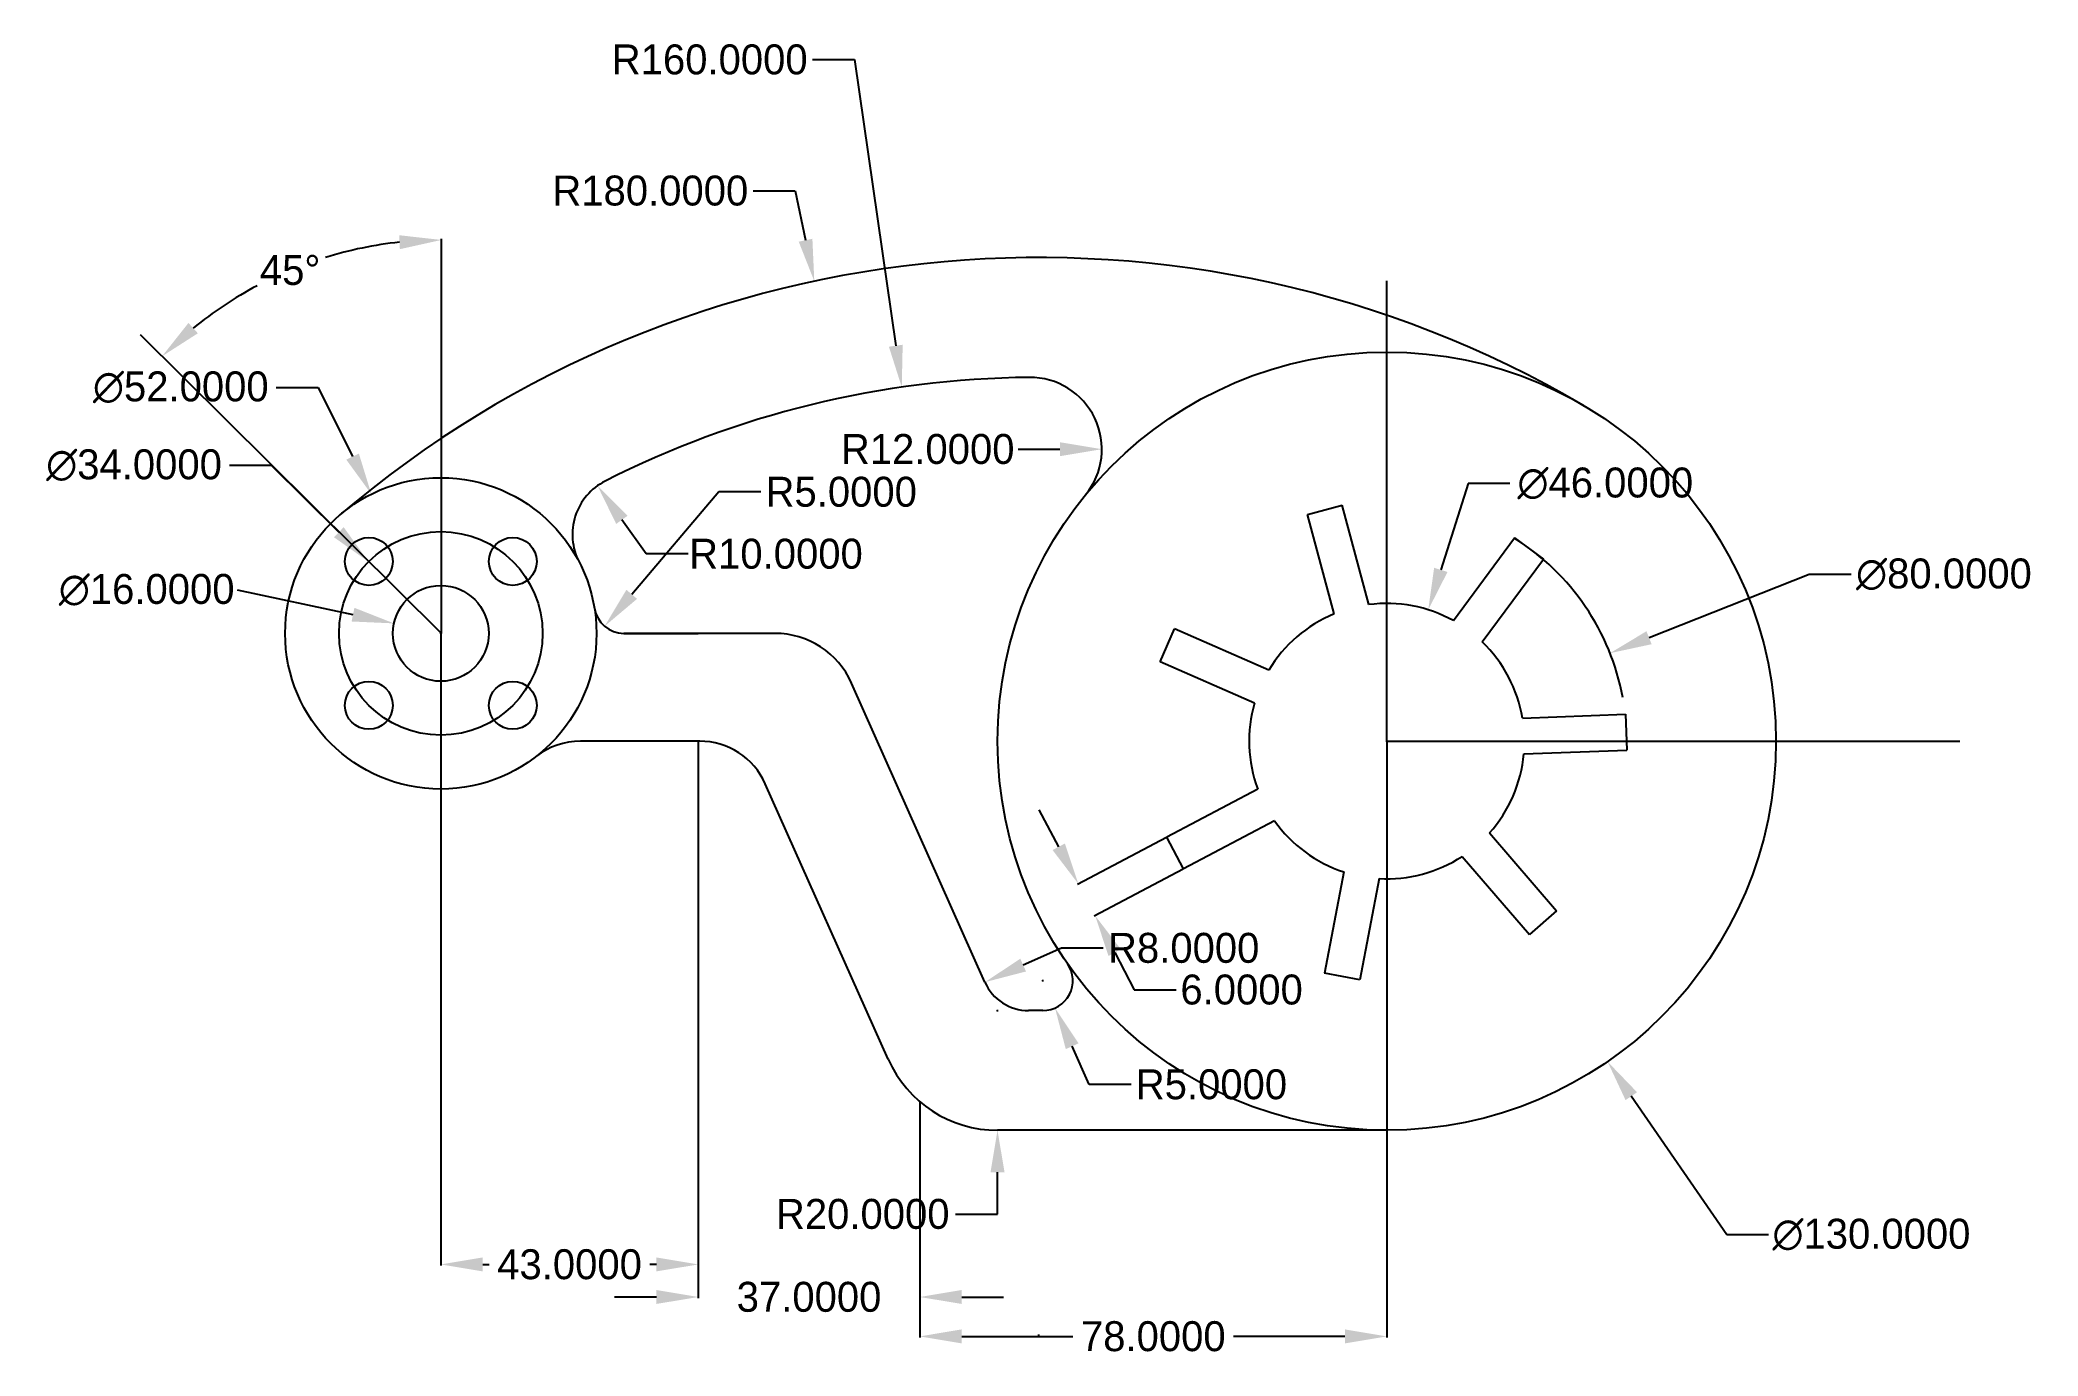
# Model space of a CAD drawing. Header units: inches. Extents: x -125 to 209, y -3 to 217.
import ezdxf

# ---------------------------------------------------------------- set-up
doc = ezdxf.new("R2010")
doc.units = ezdxf.units.IN
doc.header["$MEASUREMENT"] = 0
doc.dimstyles.get("Standard").update_dxf_attribs({"dimtxt": 5, "dimasz": 7, "dimexe": 0.18, "dimexo": 0.0625, "dimgap": 0.09, "dimtad": 0, "dimtih": 1, "dimtoh": 1, "dimdec": 4, "dimzin": 0, "dimdsep": 46, "dimtxsty": 'Standard', "dimcen": 0.09, "dimclrt": 4, "dimadec": 0, "dimazin": 0, "dimtfac": 1, "dimtdec": 4, "dimtofl": 0, "dimtmove": 0, "dimatfit": 3, "dimfxl": 1, "dimtolj": 1, "dimtzin": 0, "dimarcsym": 0})

# ---------------------------------------------------------------- blocks, each defined once
blk = doc.blocks.new('*D4')
at = {"color": 0, "lineweight": -2}
for p, q in [((-58, 118.03), (-58, 12.41)), ((-15, 99.94), (-15, 12.41)), ((-51, 12.59), (-49.92, 12.59)), ((-22, 12.59), (-23.08, 12.59))]:
    blk.add_line(p, q, dxfattribs=at)
at = {"color": 0}
for points in [[(-51, 13.76), (-51, 11.43), (-58, 12.59)], [(-22, 13.76), (-22, 11.43), (-15, 12.59)]]:
    blk.add_solid(points, dxfattribs=at)
at = {"layer": 'Defpoints', "color": 0}
for p in [(-58, 118.09), (-15, 100), (-15, 12.59)]:
    blk.add_point(p, dxfattribs=at)
at = {"color": 4, "insert": (-36.5, 12.59), "char_height": 5, "attachment_point": 5}
blk.add_mtext('\\A1;43.0000', dxfattribs=at)
blk = doc.blocks.new('*D5')
at = {"color": 0, "lineweight": -2}
for p, q in [((-15, 99.88), (-15, 6.97)), ((22, 39.72), (22, 6.97)), ((-22, 7.15), (-29, 7.15)), ((29, 7.15), (36, 7.15))]:
    blk.add_line(p, q, dxfattribs=at)
at = {"color": 0}
for points in [[(-22, 8.32), (-22, 5.99), (-15, 7.15)], [(29, 8.32), (29, 5.99), (22, 7.15)]]:
    blk.add_solid(points, dxfattribs=at)
at = {"layer": 'Defpoints', "color": 0}
for p in [(-15, 99.94), (22, 39.79), (22, 7.15)]:
    blk.add_point(p, dxfattribs=at)
at = {"color": 4, "insert": (3.5, 7.15), "char_height": 5, "attachment_point": 5}
blk.add_mtext('\\A1;37.0000', dxfattribs=at)
blk = doc.blocks.new('*D6')
at = {"color": 0, "lineweight": -2}
for p, q in [((22, 39.66), (22, 0.39)), ((100, 34.94), (100, 0.39)), ((29, 0.57), (47.58, 0.57)), ((93, 0.57), (74.42, 0.57))]:
    blk.add_line(p, q, dxfattribs=at)
at = {"color": 0}
for points in [[(29, 1.74), (29, -0.6), (22, 0.57)], [(93, 1.74), (93, -0.6), (100, 0.57)]]:
    blk.add_solid(points, dxfattribs=at)
at = {"layer": 'Defpoints', "color": 0}
for p in [(22, 39.72), (100, 35), (100, 0.57)]:
    blk.add_point(p, dxfattribs=at)
at = {"color": 4, "insert": (61, 0.57), "char_height": 5, "attachment_point": 5}
blk.add_mtext('\\A1;78.0000', dxfattribs=at)
blk = doc.blocks.new('*D7')
at = {"color": 0, "lineweight": -2}
for p, q in [((42.55, 59.91), (42.55, 60.09)), ((42.46, 60), (42.64, 60)), ((50.29, 42.65), (47.44, 49.04)), ((57.29, 42.65), (50.29, 42.65))]:
    blk.add_line(p, q, dxfattribs=at)
at = {"color": 0}
blk.add_solid([(48.51, 49.52), (46.38, 48.56), (44.59, 55.43)], dxfattribs=at)
at = {"layer": 'Defpoints', "color": 0}
for p in [(42.55, 60), (44.59, 55.43)]:
    blk.add_point(p, dxfattribs=at)
at = {"color": 4, "insert": (70.71, 42.65), "char_height": 5, "attachment_point": 5}
blk.add_mtext('\\A1;R5.0000', dxfattribs=at)
blk = doc.blocks.new('*D8')
at = {"color": 0, "lineweight": -2}
for p, q in [((45.65, 65.44), (39.26, 62.59)), ((52.65, 65.44), (45.65, 65.44))]:
    blk.add_line(p, q, dxfattribs=at)
at = {"color": 0}
blk.add_solid([(38.79, 63.66), (39.74, 61.53), (32.87, 59.74)], dxfattribs=at)
at = {"layer": 'Defpoints', "color": 0}
for p in [(40.17, 63), (32.87, 59.74)]:
    blk.add_point(p, dxfattribs=at)
at = {"color": 4, "insert": (66.08, 65.44), "char_height": 5, "attachment_point": 5}
blk.add_mtext('\\A1;R8.0000', dxfattribs=at)
blk = doc.blocks.new('*D9')
at = {"color": 0, "lineweight": -2}
for p, q in [((34.89, 55), (35.07, 55)), ((34.98, 54.91), (34.98, 55.09)), ((34.98, 21), (34.98, 28)), ((27.98, 21), (34.98, 21))]:
    blk.add_line(p, q, dxfattribs=at)
at = {"color": 0}
blk.add_solid([(33.81, 28), (36.15, 28), (34.98, 35)], dxfattribs=at)
at = {"layer": 'Defpoints', "color": 0}
for p in [(34.98, 55), (34.98, 35)]:
    blk.add_point(p, dxfattribs=at)
at = {"color": 4, "insert": (12.47, 21), "char_height": 5, "attachment_point": 5}
blk.add_mtext('\\A1;R20.0000', dxfattribs=at)
blk = doc.blocks.new('*D10')
at = {"color": 0, "lineweight": -2}
for p, q in [((-23.7, 131.28), (-27.76, 136.97)), ((-16.7, 131.28), (-23.7, 131.28))]:
    blk.add_line(p, q, dxfattribs=at)
at = {"color": 0}
blk.add_solid([(-26.81, 137.65), (-28.71, 136.29), (-31.83, 142.67)], dxfattribs=at)
at = {"layer": 'Defpoints', "color": 0}
for p in [(-31.83, 142.67), (-26.02, 134.53)]:
    blk.add_point(p, dxfattribs=at)
at = {"color": 4, "insert": (-2.02, 131.28), "char_height": 5, "attachment_point": 5}
blk.add_mtext('\\A1;R10.0000', dxfattribs=at)
blk = doc.blocks.new('*D11')
at = {"color": 0, "lineweight": -2}
for p, q in [((-11.54, 141.63), (-26.11, 124.52)), ((-4.54, 141.63), (-11.54, 141.63))]:
    blk.add_line(p, q, dxfattribs=at)
at = {"color": 0}
blk.add_solid([(-27, 125.28), (-25.22, 123.77), (-30.65, 119.19)], dxfattribs=at)
at = {"layer": 'Defpoints', "color": 0}
for p in [(-27.41, 123), (-30.65, 119.19)]:
    blk.add_point(p, dxfattribs=at)
at = {"color": 4, "insert": (8.88, 141.63), "char_height": 5, "attachment_point": 5}
blk.add_mtext('\\A1;R5.0000', dxfattribs=at)
blk = doc.blocks.new('*D12')
at = {"color": 0, "lineweight": -2}
for p, q in [((-5.84, 191.94), (1.16, 191.94)), ((1.16, 191.94), (2.92, 183.67)), ((41.78, 0.77), (41.96, 0.77)), ((41.87, 0.68), (41.87, 0.86))]:
    blk.add_line(p, q, dxfattribs=at)
at = {"color": 0}
blk.add_solid([(4.06, 183.92), (1.78, 183.43), (4.38, 176.83)], dxfattribs=at)
at = {"layer": 'Defpoints', "color": 0}
for p in [(4.38, 176.83), (41.87, 0.77)]:
    blk.add_point(p, dxfattribs=at)
at = {"color": 4, "insert": (-23.01, 191.94), "char_height": 5, "attachment_point": 5}
blk.add_mtext('\\A1;R180.0000', dxfattribs=at)
blk = doc.blocks.new('*D13')
at = {"color": 0, "lineweight": -2}
blk.add_line((38.41, 148.77), (45.41, 148.77), dxfattribs=at)
at = {"color": 0}
blk.add_solid([(45.41, 149.93), (45.41, 147.6), (52.41, 148.77)], dxfattribs=at)
at = {"layer": 'Defpoints', "color": 0}
for p in [(40.41, 148.77), (52.41, 148.77)]:
    blk.add_point(p, dxfattribs=at)
at = {"color": 4, "insert": (23.32, 148.77), "char_height": 5, "attachment_point": 5}
blk.add_mtext('\\A1;R12.0000', dxfattribs=at)
blk = doc.blocks.new('*D14')
at = {"color": 0, "lineweight": -2}
for p, q in [((113.57, 143.04), (109.02, 128.61)), ((120.57, 143.04), (113.57, 143.04)), ((99.91, 100), (100.09, 100)), ((100, 99.91), (100, 100.09))]:
    blk.add_line(p, q, dxfattribs=at)
at = {"color": 0}
blk.add_solid([(107.91, 128.96), (110.14, 128.26), (106.92, 121.93)], dxfattribs=at)
at = {"layer": 'Defpoints', "color": 0}
for p in [(106.92, 121.93), (93.08, 78.07)]:
    blk.add_point(p, dxfattribs=at)
at = {"color": 4, "insert": (136.5, 143.04), "char_height": 5, "attachment_point": 5}
blk.add_mtext('\\A1;∅46.0000', dxfattribs=at)
blk = doc.blocks.new('*D16')
at = {"color": 0, "lineweight": -2}
for p, q in [((170.55, 127.85), (143.8, 117.28)), ((177.55, 127.85), (170.55, 127.85)), ((100, 100), (100.18, 100)), ((100.09, 99.91), (100.09, 100.09))]:
    blk.add_line(p, q, dxfattribs=at)
at = {"color": 0}
blk.add_solid([(143.37, 118.36), (144.23, 116.19), (137.29, 114.7)], dxfattribs=at)
at = {"layer": 'Defpoints', "color": 0}
for p in [(137.29, 114.7), (62.89, 85.3)]:
    blk.add_point(p, dxfattribs=at)
at = {"color": 4, "insert": (193.06, 127.85), "char_height": 5, "attachment_point": 5}
blk.add_mtext('\\A1;∅80.0000', dxfattribs=at)
blk = doc.blocks.new('*D17')
at = {"color": 0, "lineweight": -2}
for p, q in [((99.91, 100), (100.09, 100)), ((100, 99.91), (100, 100.09)), ((156.78, 17.56), (140.84, 40.7)), ((163.78, 17.56), (156.78, 17.56))]:
    blk.add_line(p, q, dxfattribs=at)
at = {"color": 0}
blk.add_solid([(141.8, 41.36), (139.88, 40.04), (136.87, 46.47)], dxfattribs=at)
at = {"layer": 'Defpoints', "color": 0}
for p in [(63.13, 153.53), (136.87, 46.47)]:
    blk.add_point(p, dxfattribs=at)
at = {"color": 4, "insert": (180.95, 17.56), "char_height": 5, "attachment_point": 5}
blk.add_mtext('\\A1;∅130.0000', dxfattribs=at)
blk = doc.blocks.new('*D18')
at = {"color": 0, "lineweight": -2}
for p, q in [((45.21, 82.35), (41.94, 88.54)), ((63.18, 83.93), (48.32, 76.08)), ((65.98, 78.63), (51.13, 70.78)), ((54.56, 64.67), (57.83, 58.48)), ((57.83, 58.48), (64.83, 58.48))]:
    blk.add_line(p, q, dxfattribs=at)
at = {"color": 0}
for points in [[(46.24, 82.9), (44.18, 81.81), (48.48, 76.16)], [(55.59, 65.22), (53.52, 64.13), (51.28, 70.86)]]:
    blk.add_solid(points, dxfattribs=at)
at = {"layer": 'Defpoints', "color": 0}
for p in [(63.23, 83.96), (66.04, 78.66), (51.28, 70.86)]:
    blk.add_point(p, dxfattribs=at)
at = {"color": 4, "insert": (75.75, 58.48), "char_height": 5, "attachment_point": 5}
blk.add_mtext('\\A1;6.0000', dxfattribs=at)
blk = doc.blocks.new('*D19')
at = {"color": 0, "lineweight": -2}
for p, q in [((-85.5, 159.1), (-78.5, 159.1)), ((-78.5, 159.1), (-72.73, 147.53)), ((-58.09, 118), (-57.91, 118)), ((-58, 117.91), (-58, 118.09))]:
    blk.add_line(p, q, dxfattribs=at)
at = {"color": 0}
blk.add_solid([(-71.69, 148.05), (-73.78, 147.01), (-69.61, 141.27)], dxfattribs=at)
at = {"layer": 'Defpoints', "color": 0}
for p in [(-69.61, 141.27), (-46.39, 94.73)]:
    blk.add_point(p, dxfattribs=at)
at = {"color": 4, "insert": (-101.43, 159.1), "char_height": 5, "attachment_point": 5}
blk.add_mtext('\\A1;∅52.0000', dxfattribs=at)
blk = doc.blocks.new('*D20')
at = {"color": 0, "lineweight": -2}
for p, q in [((-93.32, 146.08), (-86.32, 146.08)), ((-86.32, 146.08), (-75.04, 134.9)), ((-58.09, 118), (-57.91, 118)), ((-58, 117.91), (-58, 118.09))]:
    blk.add_line(p, q, dxfattribs=at)
at = {"color": 0}
blk.add_solid([(-74.22, 135.73), (-75.86, 134.07), (-70.07, 129.97)], dxfattribs=at)
at = {"layer": 'Defpoints', "color": 0}
for p in [(-70.07, 129.97), (-45.93, 106.03)]:
    blk.add_point(p, dxfattribs=at)
at = {"color": 4, "insert": (-109.24, 146.08), "char_height": 5, "attachment_point": 5}
blk.add_mtext('\\A1;∅34.0000', dxfattribs=at)
blk = doc.blocks.new('*D21')
at = {"color": 0, "lineweight": -2}
for p, q in [((-92.04, 125.26), (-72.67, 121.13)), ((-58.09, 118), (-57.91, 118)), ((-58, 117.91), (-58, 118.09))]:
    blk.add_line(p, q, dxfattribs=at)
at = {"color": 0}
blk.add_solid([(-72.43, 122.27), (-72.91, 119.99), (-65.82, 119.67)], dxfattribs=at)
at = {"layer": 'Defpoints', "color": 0}
for p in [(-65.82, 119.67), (-50.18, 116.33)]:
    blk.add_point(p, dxfattribs=at)
at = {"color": 4, "insert": (-107.13, 125.26), "char_height": 5, "attachment_point": 5}
blk.add_mtext('\\A1;∅16.0000', dxfattribs=at)
blk = doc.blocks.new('*D22')
at = {"color": 0, "lineweight": -2}
blk.add_line((-57.91, 176.13), (-57.91, 183.9), dxfattribs=at)
for start, end in [(96.1058, 107.1147), (117.9021, 129.1095)]:
    blk.add_arc((-57.91, 118), 65.72, start, end, dxfattribs=at)
at = {"color": 0}
for points in [[(-64.96, 184.51), (-64.84, 182.18), (-57.91, 183.72)], [(-98.58, 168.13), (-100.15, 169.86), (-104.55, 164.3)]]:
    blk.add_solid(points, dxfattribs=at)
at = {"layer": 'Defpoints', "color": 0}
for p in [(-75, 181.46), (-57.91, 176.07), (-108.18, 167.89), (-58, 118.09), (-57.91, 118)]:
    blk.add_point(p, dxfattribs=at)
at = {"color": 4, "insert": (-83.17, 178.67), "char_height": 5, "attachment_point": 5}
blk.add_mtext('\\A1;45°', dxfattribs=at)
blk = doc.blocks.new('*D23')
at = {"color": 0, "lineweight": -2}
for p, q in [((4.09, 213.85), (11.09, 213.85)), ((11.09, 213.85), (17.99, 166.06)), ((41.78, 0.77), (41.96, 0.77)), ((41.87, 0.68), (41.87, 0.86))]:
    blk.add_line(p, q, dxfattribs=at)
at = {"color": 0}
blk.add_solid([(19.14, 166.22), (16.84, 165.89), (18.99, 159.13)], dxfattribs=at)
at = {"layer": 'Defpoints', "color": 0}
for p in [(18.99, 159.13), (41.87, 0.77)]:
    blk.add_point(p, dxfattribs=at)
at = {"color": 4, "insert": (-13.09, 213.85), "char_height": 5, "attachment_point": 5}
blk.add_mtext('\\A1;R160.0000', dxfattribs=at)

msp = doc.modelspace()

# ---------------------------------------------------------------- linework, layer by layer
for p, q in [((100, 100), (100, 176.91714)), ((-57.91, 118), (-57.91, 176.0697)), ((-58, 118.09), (-108.18057, 167.89487)), ((86.74946, 137.86058), (92.54502, 139.41349)), ((91.20024, 121.25004), (86.74946, 137.86058)), ((96.9958, 122.80295), (92.54502, 139.41349)), ((100, 100), (100, 140)), ((111.12739, 120.12911), (121.33901, 133.96537)), ((121.33901, 133.96537), (126.1666, 130.40245)), ((115.95498, 116.56619), (126.1666, 130.40245)), ((-2.18986, 118), (-27.40588, 118)), ((-27.40588, 118), (-15, 118)), ((62.13783, 113.24599), (64.53719, 118.74537)), ((80.29884, 111.86863), (64.53719, 118.74537)), ((100, 100), (100, 118)), ((77.89949, 106.36925), (62.13783, 113.24599)), ((32.86735, 59.74273), (10.59714, 109.70023)), ((122.67539, 103.85055), (139.85985, 104.49355)), ((139.85985, 104.49355), (140.0842, 98.49775)), ((-14.76485, 100), (-34.67619, 100)), ((100, 100), (100, 9.36391)), ((100, 100), (195.68675, 100)), ((122.89974, 97.85475), (140.0842, 98.49775)), ((16.71443, 46.85682), (-3.80456, 92.88591)), ((78.43726, 91.99698), (63.23358, 83.9616)), ((66.03719, 78.65691), (63.23358, 83.9616)), ((81.24087, 86.69229), (66.03719, 78.65691)), ((117.14836, 84.67245), (128.36541, 71.63799)), ((112.60053, 80.75872), (123.81758, 67.72427)), ((92.81286, 78.15177), (89.61584, 61.25508)), ((98.70826, 77.0363), (95.51124, 60.13961)), ((128.36541, 71.63799), (123.81758, 67.72427)), ((95.51124, 60.13961), (89.61584, 61.25508)), ((42.55437, 55), (40.17421, 55)), ((100, 35), (34.98158, 35))]:
    msp.add_line(p, q)
for centre, radius in [((100, 100), 65), ((-58, 118), 26), ((-58, 118), 17), ((-70.02082, 130.02082), 4), ((-45.97918, 130.02082), 4), ((-58, 118), 8), ((-70.02082, 105.97918), 4), ((-45.97918, 105.97918), 4)]:
    msp.add_circle(centre, radius)
for centre, radius, start, end in [((41.86978, 0.77361), 180, 59.6367662, 130.4289837), ((41.86978, 0.77361), 160, 90.5647109, 116.910454), ((40.4111, 148.76642), 12, 320.7037593, 90.5647109), ((-26.01983, 134.53085), 10, 116.910454, 207.3348711), ((100.09, 100), 40, 10.5097585, 57.9766761), ((-27.40588, 123), 5, 189.2817991, 270), ((100, 100), 23, 112.4947175, 148.933854), ((100, 100), 23, 61.066146, 97.5052825), ((-2.18986, 104), 14, 24.0265066, 90), ((100, 100), 23, 9.6375746, 46.0767111), ((100, 100), 23, 163.9232889, 200.3624254), ((-34.67619, 88), 12, 90, 127.8636464), ((-14.76485, 88), 12, 24.0265066, 90), ((100, 100), 23, 318.2090032, 354.6481397), ((100, 100), 23, 215.3518603, 251.7909968), ((100, 100), 23, 266.7804317, 303.2195683), ((42.55437, 60), 5, 270, 34.8499046), ((40.17421, 63), 8, 204.0265066, 270), ((34.98158, 55), 20, 204.0265066, 270)]:
    msp.add_arc(centre, radius, start, end)

# ---------------------------------------------------------------- dimensions: what is measured, and where the dimension line sits
for center, mpoint, picture, middle in [((41.86978, 0.77361), (18.99122, 159.12944), '*D23', (-13.08752, 213.84734)), ((41.86978, 0.77361), (4.37788, 176.82575), '*D12', (-23.01458, 191.94189)), ((40.4111, 148.76642), (52.4111, 148.76642), '*D13', (38.4111, 148.76642))]:
    dim = msp.add_radius_dim(center=center, mpoint=mpoint, dimstyle='Standard')
    dim.commit()
    dim.dimension.update_dxf_attribs({"geometry": picture, "text_midpoint": middle, "dimtype": 164})
dim = msp.add_angular_dim_2l(base=(-74.9986, 181.45815), line1=((-58, 118.09), (-108.18057, 167.89487)), line2=((-57.91, 118), (-57.91, 176.0697)), dimstyle='Standard')
dim.commit()
dim.dimension.update_dxf_attribs({"geometry": '*D22', "text_midpoint": (-83.17326, 178.66895)})
for p1, p2, picture, middle in [((-46.39349, 94.73438), (-69.60651, 141.26562), '*D19', (-101.42659, 159.09944)), ((63.13156, 153.5324), (136.86844, 46.4676), '*D17', (180.95317, 17.55655)), ((-45.9301, 106.02848), (-70.0699, 129.97152), '*D20', (-109.23836, 146.08423)), ((93.08187, 78.06511), (106.91813, 121.93489), '*D14', (136.4982, 143.04098)), ((62.89034, 85.29677), (137.28966, 114.70323), '*D16', (193.0583, 127.85008)), ((-50.17593, 116.33149), (-65.82407, 119.66851), '*D21', (-92.04365, 125.25991))]:
    dim = msp.add_diameter_dim_2p(p1=p1, p2=p2, dimstyle='Standard')
    dim.commit()
    dim.dimension.update_dxf_attribs({"geometry": picture, "text_midpoint": middle, "dimtype": 163})
for center, mpoint, picture, middle in [((-27.40588, 123), (-30.64757, 119.19324), '*D11', (-11.54097, 141.63038)), ((-26.01983, 134.53085), (-31.83003, 142.66974), '*D10', (-23.69576, 131.27529)), ((40.17421, 63), (32.86735, 59.74273), '*D8', (45.65435, 65.44296))]:
    dim = msp.add_radius_dim(center=center, mpoint=mpoint, dimstyle='Standard', override={"dimtmove": 1})
    dim.commit()
    dim.dimension.update_dxf_attribs({"geometry": picture, "text_midpoint": middle, "dimtype": 164})
for base, p1, p2, picture, middle in [((-15, 12.59478), (-58, 118.09), (-15, 100), '*D4', (-36.5, 12.59478)), ((22, 7.15287), (-15, 99.9375), (22, 39.78558), '*D5', (3.5, 7.15287)), ((100, 0.57006), (22, 39.72308), (100, 35), '*D6', (61, 0.57006))]:
    dim = msp.add_linear_dim(base=base, p1=p1, p2=p2, dimstyle='Standard')
    dim.commit()
    dim.dimension.update_dxf_attribs({"geometry": picture, "text_midpoint": middle})
dim = msp.add_aligned_dim(p1=(63.23358, 83.9616), p2=(66.03719, 78.65691), distance=-16.68601, dimstyle='Standard')
dim.commit()
dim.dimension.update_dxf_attribs({"geometry": '*D18', "text_midpoint": (75.74992, 58.48244)})
dim = msp.add_radius_dim(center=(42.55437, 60), mpoint=(44.59043, 55.43333), dimstyle='Standard')
dim.commit()
dim.dimension.update_dxf_attribs({"geometry": '*D7', "text_midpoint": (70.71471, 42.64665)})
dim = msp.add_radius_dim(center=(34.98158, 55), mpoint=(34.98158, 35), dimstyle='Standard', override={"dimtmove": 1})
dim.commit()
dim.dimension.update_dxf_attribs({"geometry": '*D9', "text_midpoint": (12.47491, 21)})

doc.saveas('drawing.dxf')
